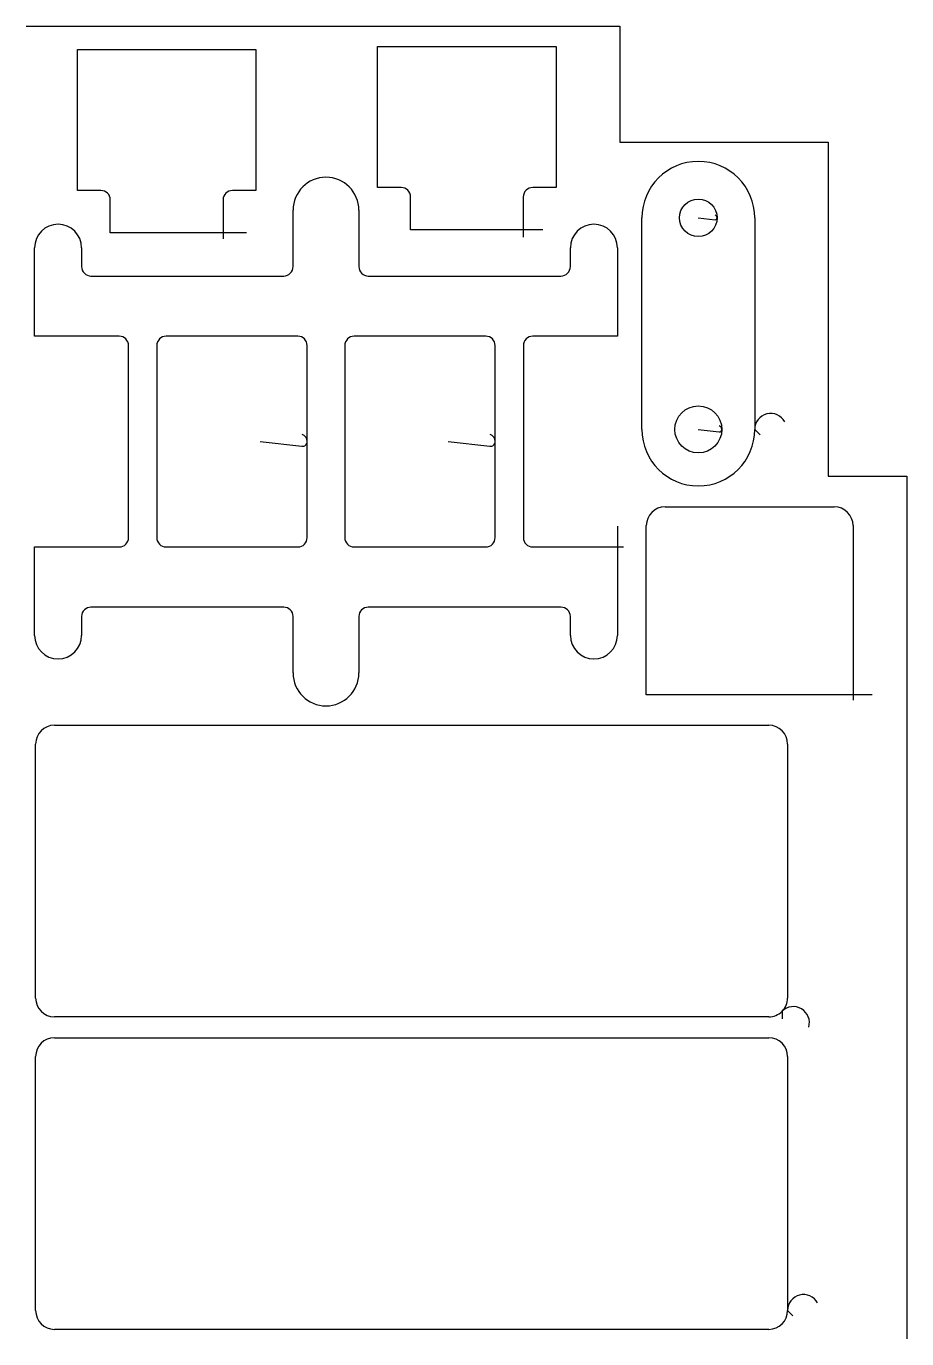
# Model space of a CAD drawing. Extents: x 0 to 937, y -2290 to -895.
import ezdxf

# ---------------------------------------------------------------- set-up
doc = ezdxf.new("R2010")
doc.units = 0

msp = doc.modelspace()

# ---------------------------------------------------------------- linework, layer by layer
at = {"color": 1}
for p, q in [((0, -894.68), (10, -894.68)), ((10, -894.68), (631.429, -894.68)), ((631.429, -894.68), (631.429, -1017.901)), ((54.45, -1069.281), (54.45, -919.281)), ((54.45, -919.281), (244.449, -919.281)), ((244.449, -919.281), (244.449, -1069.281)), ((373.85, -1066.11), (373.85, -916.11)), ((373.85, -916.11), (563.849, -916.11)), ((563.849, -916.11), (563.849, -1066.11)), ((631.429, -1017.901), (853.21, -1017.901)), ((853.21, -1017.901), (853.21, -1373)), ((79.449, -1069.281), (54.45, -1069.281)), ((244.449, -1069.281), (219.449, -1069.281)), ((398.85, -1066.11), (373.85, -1066.11)), ((563.849, -1066.11), (538.849, -1066.11)), ((89.449, -1114.281), (89.449, -1079.281)), ((209.449, -1079.281), (209.449, -1114.281)), ((408.85, -1111.11), (408.85, -1076.11)), ((528.849, -1076.11), (528.849, -1111.11)), ((283.899, -1150.23), (283.899, -1090.23)), ((353.899, -1090.23), (353.899, -1150.23)), ((655.03, -1323.35), (655.03, -1098.35)), ((715.03, -1098.35), (732.809, -1100.34)), ((775.03, -1098.35), (775.03, -1323.35)), ((209.449, -1114.281), (89.449, -1114.281)), ((234.46, -1114.281), (209.449, -1114.281)), ((209.449, -1114.281), (209.449, -1120.83)), ((528.849, -1111.11), (408.85, -1111.11)), ((549.489, -1111.11), (528.849, -1111.11)), ((528.849, -1111.11), (528.849, -1118.74)), ((8.899, -1224.23), (8.899, -1130.23)), ((58.9, -1130.23), (58.9, -1150.23)), ((578.9, -1150.23), (578.9, -1130.23)), ((628.9, -1130.23), (628.9, -1224.23)), ((68.9, -1160.23), (273.899, -1160.23)), ((363.899, -1160.23), (568.9, -1160.23)), ((98.9, -1224.23), (8.899, -1224.23)), ((288.899, -1224.23), (148.899, -1224.23)), ((488.899, -1224.23), (348.899, -1224.23)), ((628.9, -1224.23), (538.9, -1224.23)), ((108.9, -1438.23), (108.9, -1234.23)), ((138.899, -1234.23), (138.899, -1438.23)), ((298.899, -1336.23), (298.899, -1234.23)), ((338.899, -1234.23), (338.899, -1438.23)), ((498.899, -1336.23), (498.899, -1234.23)), ((528.9, -1234.23), (528.9, -1438.23)), ((715.03, -1323.35), (737.26, -1325.84)), ((775.03, -1323.35), (780.69, -1329.011)), ((248.899, -1336.23), (293.339, -1341.2)), ((298.899, -1438.23), (298.899, -1336.23)), ((448.899, -1336.23), (493.339, -1341.2)), ((498.899, -1438.23), (498.899, -1336.23)), ((853.21, -1373), (936.799, -1373)), ((936.799, -1373), (936.799, -2280)), ((679.7, -1405.61), (859.7, -1405.61)), ((628.9, -1426.24), (628.9, -1448.23)), ((659.7, -1605.61), (659.7, -1425.61)), ((879.7, -1425.61), (879.7, -1605.61)), ((8.899, -1542.23), (8.899, -1448.23)), ((8.899, -1448.23), (98.9, -1448.23)), ((148.899, -1448.23), (288.899, -1448.23)), ((348.899, -1448.23), (488.899, -1448.23)), ((538.9, -1448.23), (628.9, -1448.23)), ((628.9, -1448.23), (628.9, -1542.23)), ((628.9, -1448.23), (635.289, -1448.23)), ((273.899, -1512.23), (68.9, -1512.23)), ((568.9, -1512.23), (363.899, -1512.23)), ((58.9, -1522.23), (58.9, -1542.23)), ((283.899, -1582.23), (283.899, -1522.23)), ((353.899, -1522.23), (353.899, -1582.23)), ((578.9, -1542.23), (578.9, -1522.23)), ((879.7, -1605.61), (659.7, -1605.61)), ((900.07, -1605.61), (879.7, -1605.61)), ((879.7, -1605.61), (879.7, -1611.07)), ((30, -1637.771), (790, -1637.771)), ((10, -1927.771), (10, -1657.771)), ((810, -1657.771), (810, -1927.771)), ((790, -1947.771), (30, -1947.771)), ((804.14, -1941.911), (804.14, -1949.911)), ((30, -1970), (790, -1970)), ((10, -2260), (10, -1990)), ((810, -1990), (810, -2260)), ((810, -2260), (815.659, -2265.66)), ((790, -2280), (30, -2280)), ((936.799, -2280), (936.799, -2290))]:
    msp.add_line(p, q, dxfattribs=at)
for centre, radius in [((715.03, -1098.35), 20), ((715.03, -1323.35), 25)]:
    msp.add_circle(centre, radius, dxfattribs=at)
for centre, radius, start, end in [((715.03, -1098.35), 60, 0, 180), ((318.9, -1090.23), 35, 0, 180), ((79.45, -1079.28), 10, 0, 90), ((219.45, -1079.28), 10, 90, 180), ((398.85, -1076.11), 10, 0, 90), ((538.85, -1076.11), 10, 90, 180), ((733.03, -1098.35), 2.002, -96.30951, 0), ((731.83, -1098.35), 3.2, 0, 71.56505), ((33.9, -1130.23), 25, 0, 180), ((603.9, -1130.23), 25, 0, 180), ((68.9, -1150.23), 10, 180, 270), ((273.9, -1150.23), 10, -90, 0), ((363.9, -1150.23), 10, 180, 270), ((568.9, -1150.23), 10, -90, 0), ((98.9, -1234.23), 10, 0, 90), ((148.9, -1234.23), 10, 90, 180), ((288.9, -1234.23), 10, 0, 90), ((348.9, -1234.23), 10, 90, 180), ((488.9, -1234.23), 10, 0, 90), ((538.9, -1234.23), 10, 90, 180), ((792.03, -1323.35), 17.007, 28.32803, 180), ((715.03, -1323.35), 60, -180, 0), ((737.53, -1323.35), 2.505, -96.18908, 0), ((736.03, -1323.35), 4, 0, 71.47458), ((293.9, -1336.23), 5.001, -96.42876, 0), ((290.9, -1336.23), 8, 0, 71.63281), ((493.9, -1336.23), 5.001, -96.42876, 0), ((490.9, -1336.23), 8, 0, 71.63281), ((679.7, -1425.61), 20, 90, 180), ((859.7, -1425.61), 20, 0, 90), ((98.9, -1438.23), 10, -90, 0), ((148.9, -1438.23), 10, 180, 270), ((288.9, -1438.23), 10, -90, 0), ((348.9, -1438.23), 10, 180, 270), ((488.9, -1438.23), 10, -90, 0), ((538.9, -1438.23), 10, 180, 270), ((68.9, -1522.23), 10, 90, 180), ((273.9, -1522.23), 10, 0, 90), ((363.9, -1522.23), 10, 90, 180), ((568.9, -1522.23), 10, 0, 90), ((33.9, -1542.23), 25, -180, 0), ((603.9, -1542.23), 25, -180, 0), ((318.9, -1582.23), 35, -180, 0), ((30, -1657.77), 20, 90, 180), ((790, -1657.77), 20, 0, 90), ((30, -1927.77), 20, 180, 270), ((816.16, -1953.93), 17.005, -16.67663, 134.9998), ((790, -1927.77), 20, -45.00001, 0), ((790, -1927.77), 19.997, 270, 315), ((30, -1990), 20, 90, 180), ((790, -1990), 20, 0, 90), ((827, -2260), 16.998, 28.3443, 180), ((30, -2260), 20, 180, 270), ((790, -2260), 20, -90, 0)]:
    msp.add_arc(centre, radius, start, end, dxfattribs=at)

doc.saveas('drawing.dxf')
